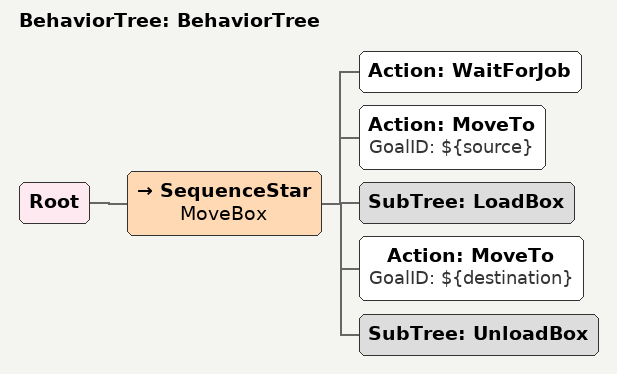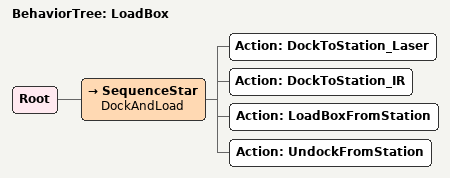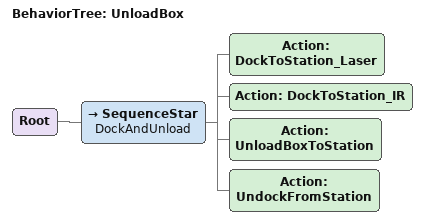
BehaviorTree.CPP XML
<root main_tree_to_execute="BehaviorTree">
    <BehaviorTree ID="BehaviorTree">
        <Root>
            <SequenceStar name="MoveBox">
                <Action ID="WaitForJob"/>
                <Action ID="MoveTo" GoalID="${source}"/>
                <SubTree ID="LoadBox"/>
                <Action ID="MoveTo" GoalID="${destination}"/>
                <SubTree ID="UnloadBox"/>
            </SequenceStar>
        </Root>
    </BehaviorTree>
    <BehaviorTree ID="LoadBox">
        <Root>
            <SequenceStar name="DockAndLoad">
                <Action ID="DockToStation_Laser"/>
                <Action ID="DockToStation_IR"/>
                <Action ID="LoadBoxFromStation"/>
                <Action ID="UndockFromStation"/>
            </SequenceStar>
        </Root>
    </BehaviorTree>
    <BehaviorTree ID="UnloadBox">
        <Root>
            <SequenceStar name="DockAndUnload">
                <Action ID="DockToStation_Laser"/>
                <Action ID="DockToStation_IR"/>
                <Action ID="UnloadBoxToStation"/>
                <Action ID="UndockFromStation"/>
            </SequenceStar>
        </Root>
    </BehaviorTree>
</root>
